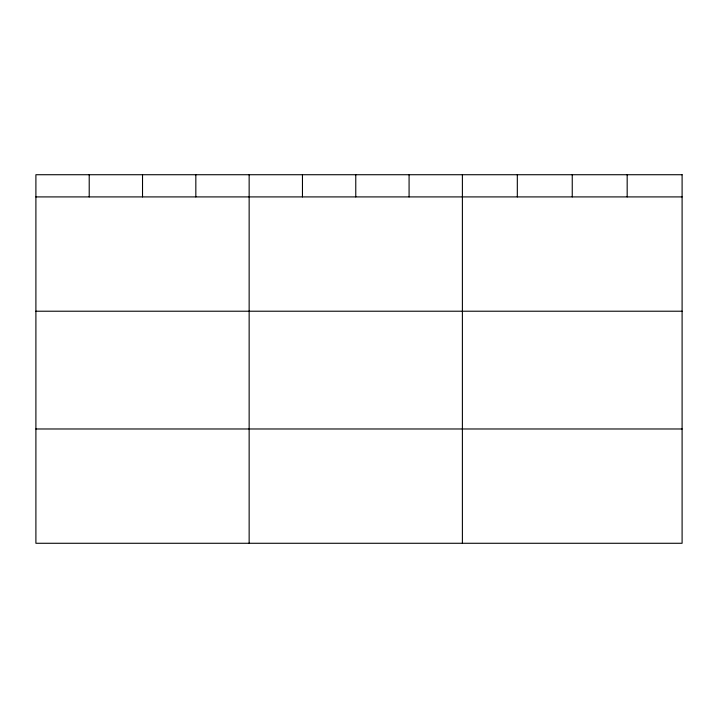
<?xml version="1.0" encoding="UTF-8"?>
<svg xmlns="http://www.w3.org/2000/svg" width="718" height="718" viewBox="0 0 718 718"><rect width="100%" height="100%" fill="white"/><g stroke="black" fill="none" stroke-linecap="round" stroke-linejoin="round"><path stroke-width="1.08" d="M35.9 196.911L682.1 196.911M35.9 311.217L682.1 311.217M35.9 428.978L682.1 428.978M627.173 174.725L627.173 196.911M572.246 174.725L572.246 196.911M517.319 174.725L517.319 196.911M462.392 174.725L462.392 543.275M409.08 174.725L409.08 196.911M355.769 174.725L355.769 196.911M302.457 174.725L302.457 196.911M249.146 174.725L249.146 543.275M195.834 174.725L195.834 196.911M142.523 174.725L142.523 196.911M89.212 174.725L89.212 196.911M682.1 174.725L35.9 174.725L35.9 543.275L682.1 543.275L682.1 174.725"/></g></svg>
